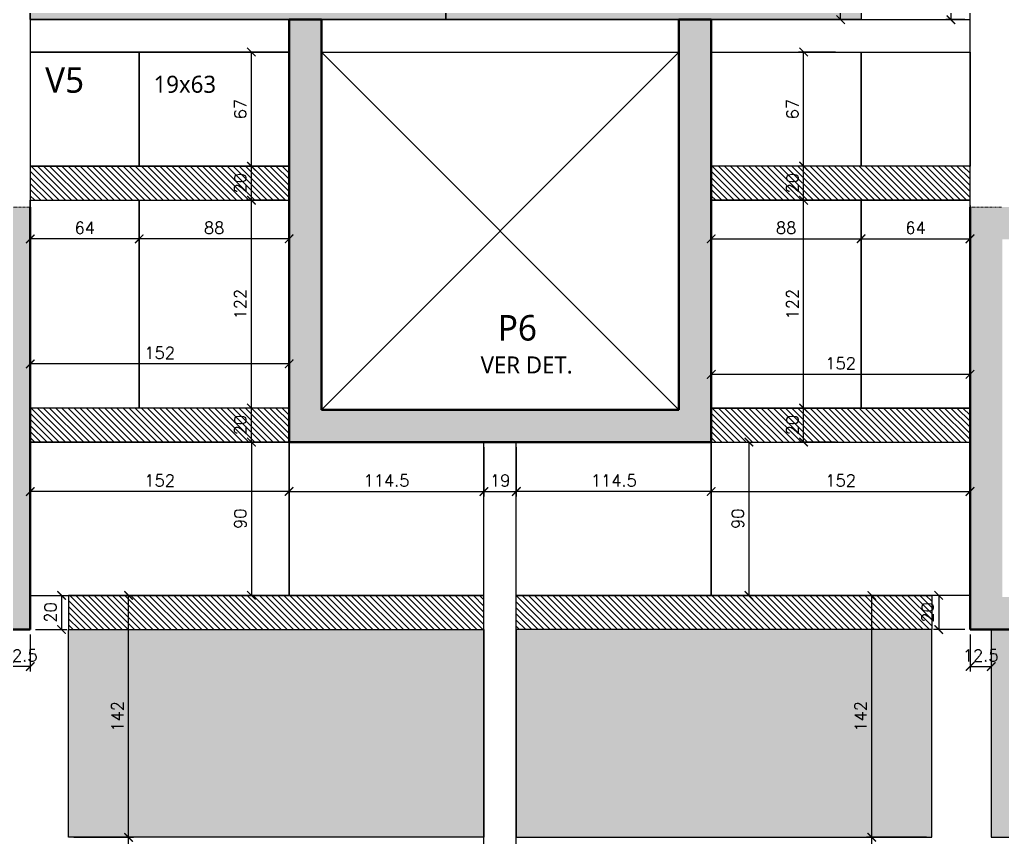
# Model space of a CAD drawing. Extents: x -29754 to -10774, y -8834 to 6017.
# Drawn here: x -22978 to -22401, y -6464 to -5984 of the extents above; entities that cross this region are included whole.
import ezdxf

# ---------------------------------------------------------------- set-up
doc = ezdxf.new("R2010")
doc.units = 0
doc.header["$PDMODE"] = 2
doc.header["$PDSIZE"] = 10
doc.linetypes.add('Traço', pattern=[0.635, 0.3175, -0.3175])
doc.layers.get('0').update_dxf_attribs({"lineweight": 13})
doc.layers.get('Defpoints').update_dxf_attribs({"lineweight": 13})
for name, color, linetype in [('Cota', 4, 'Continuous'), ('Faixa Reesc', 8, 'Continuous'), ('Hachura 122x244', 253, 'Continuous'), ('Painéis', 200, 'Continuous'), ('Reaproveitamento', 251, 'Continuous')]:
    doc.layers.add(name, color=color, linetype=linetype)
for name, color, linetype, lineweight in [('cotas', 4, 'Continuous', 13), ('PONT', 1, 'Continuous', 13), ('S-BEAM', 7, 'Continuous', 18), ('S-BEAM-IDEN', 7, 'Continuous', 9), ('S-COLS', 7, 'Continuous', 18), ('S-COLS-HDLN', 7, 'Traço', 18), ('S-COLS-IDEN', 7, 'Continuous', 9)]:
    doc.layers.add(name, color=color, linetype=linetype, lineweight=lineweight)
doc.styles.add('Gadugi', font='gadugi.ttf', dxfattribs={"height": 15})
doc.styles.add('Gadugi_1', font='gadugi.ttf', dxfattribs={"height": 10})
doc.styles.add('Gadugi_4', font='gadugi.ttf', dxfattribs={"height": 7.5})
doc.styles.add('ROMANS', font='romans.shx')
doc.dimstyles.new('Cota Paínel', dxfattribs={"dimtxt": 7, "dimasz": 5, "dimexe": 3, "dimexo": 3, "dimgap": 3, "dimtad": 1, "dimdec": 1, "dimzin": 12, "dimdsep": 46, "dimtxsty": 'ROMANS', "dimblk": 'ARCHTICK', "dimcen": 0, "dimclrd": 4, "dimclre": 4, "dimclrt": 1, "dimadec": 1, "dimazin": 3, "dimtfac": 1, "dimtdec": 1, "dimtmove": 0, "dimatfit": 3, "dimldrblk": 'OBLIQUE', "dimfxl": 1, "dimtolj": 1, "dimtzin": 12, "dimarcsym": 0})
pattern_1 = [(135, (7556.2974, -10015.5406), (-1.79605122, -1.79605122), [])]

# ---------------------------------------------------------------- blocks, each defined once
blk = doc.blocks.new('PED_TAG_PILAR_R03 - PILAR VER DET_-2523782-PL100 - FORMA DO PAVIMENTO TIPO')
at = {"layer": 'S-COLS-IDEN', "insert": (0.115, -0.625), "char_height": 0.2, "width": 1.37089, "attachment_point": 1, "style": 'Gadugi_4'}
blk.add_mtext('VER DET.', dxfattribs=at)
blk = doc.blocks.new('_ArchTick')
at = {"color": 0, "linetype": 'ByBlock', "const_width": 0.15}
blk.add_lwpolyline([(-0.5, -0.5), (0.5, 0.5)], dxfattribs=at)
blk = doc.blocks.new('*D392')
at = {"layer": 'Cota', "color": 4, "lineweight": -2, "transparency": 16777216}
for p, q in [((-22971.76, -6197.29), (-22971.76, -6183.18)), ((-22819.76, -6186.18), (-22971.76, -6186.18)), ((-22819.76, -6197.29), (-22819.76, -6183.18))]:
    blk.add_line(p, q, dxfattribs=at)
at = {"layer": 'Defpoints', "color": 0, "transparency": 16777216}
for p in [(-22971.76, -6186.18), (-22971.76, -6200.29), (-22819.76, -6200.29)]:
    blk.add_point(p, dxfattribs=at)
at = {"layer": 'Cota', "color": 4, "lineweight": -2, "transparency": 16777216, "xscale": 5, "yscale": 5, "zscale": 5, "rotation": 180}
blk.add_blockref('_ArchTick', (-22971.76, -6186.18), dxfattribs=at)
at = {"layer": 'Cota', "color": 4, "lineweight": -2, "transparency": 16777216, "xscale": 5, "yscale": 5, "zscale": 5}
blk.add_blockref('_ArchTick', (-22819.76, -6186.18), dxfattribs=at)
at = {"layer": 'Cota', "color": 1, "transparency": 16777216, "insert": (-22895.76, -6179.68), "char_height": 7, "attachment_point": 5, "style": 'ROMANS'}
blk.add_mtext('\\A1;152', dxfattribs=at)
blk = doc.blocks.new('_OBLIQUE')
at = {"color": 0, "linetype": 'ByBlock', "lineweight": -2}
for p, q in [((0, 0), (-1, 0)), ((-0.5, -0.5), (0.5, 0.5))]:
    blk.add_line(p, q, dxfattribs=at)
blk = doc.blocks.new('*D393')
at = {"layer": 'Cota', "color": 4, "lineweight": -2, "transparency": 16777216}
for p, q in [((-22842.78, -6212.13), (-22844.9, -6212.13)), ((-22841.9, -6232.13), (-22841.9, -6212.13)), ((-22842.78, -6232.13), (-22844.9, -6232.13))]:
    blk.add_line(p, q, dxfattribs=at)
at = {"layer": 'Defpoints', "color": 0, "transparency": 16777216}
for p in [(-22841.9, -6212.13), (-22839.78, -6212.13), (-22839.78, -6232.13)]:
    blk.add_point(p, dxfattribs=at)
at = {"layer": 'Cota', "color": 4, "lineweight": -2, "transparency": 16777216, "xscale": 5, "yscale": 5, "zscale": 5}
for p, rotation in [((-22841.9, -6212.13), 90), ((-22841.9, -6232.13), 270)]:
    blk.add_blockref('_ArchTick', p, dxfattribs=dict(at, rotation=rotation))
at = {"layer": 'Cota', "color": 1, "transparency": 16777216, "insert": (-22848.4, -6222.13), "char_height": 7, "attachment_point": 5, "rotation": 90, "style": 'ROMANS'}
blk.add_mtext('\\A1;20', dxfattribs=at)
blk = doc.blocks.new('*D394')
at = {"layer": 'Cota', "color": 4, "lineweight": -2, "transparency": 16777216}
for p, q in [((-22822.76, -6090.13), (-22844.9, -6090.13)), ((-22841.9, -6212.13), (-22841.9, -6090.13)), ((-22822.76, -6212.13), (-22844.9, -6212.13))]:
    blk.add_line(p, q, dxfattribs=at)
at = {"layer": 'Defpoints', "color": 0, "transparency": 16777216}
for p in [(-22841.9, -6090.13), (-22819.76, -6090.13), (-22819.76, -6212.13)]:
    blk.add_point(p, dxfattribs=at)
at = {"layer": 'Cota', "color": 4, "lineweight": -2, "transparency": 16777216, "xscale": 5, "yscale": 5, "zscale": 5}
for p, rotation in [((-22841.9, -6090.13), 90), ((-22841.9, -6212.13), 270)]:
    blk.add_blockref('_ArchTick', p, dxfattribs=dict(at, rotation=rotation))
at = {"layer": 'Cota', "color": 1, "transparency": 16777216, "insert": (-22848.4, -6151.13), "char_height": 7, "attachment_point": 5, "rotation": 90, "style": 'ROMANS'}
blk.add_mtext('\\A1;122', dxfattribs=at)
blk = doc.blocks.new('*D395')
at = {"layer": 'Cota', "color": 4, "lineweight": -2, "transparency": 16777216}
for p, q in [((-22822.76, -6070.13), (-22844.9, -6070.13)), ((-22841.9, -6090.13), (-22841.9, -6070.13)), ((-22822.76, -6090.13), (-22844.9, -6090.13))]:
    blk.add_line(p, q, dxfattribs=at)
at = {"layer": 'Defpoints', "color": 0, "transparency": 16777216}
for p in [(-22841.9, -6070.13), (-22819.76, -6070.13), (-22819.76, -6090.13)]:
    blk.add_point(p, dxfattribs=at)
at = {"layer": 'Cota', "color": 4, "lineweight": -2, "transparency": 16777216, "xscale": 5, "yscale": 5, "zscale": 5}
for p, rotation in [((-22841.9, -6070.13), 90), ((-22841.9, -6090.13), 270)]:
    blk.add_blockref('_ArchTick', p, dxfattribs=dict(at, rotation=rotation))
at = {"layer": 'Cota', "color": 1, "transparency": 16777216, "insert": (-22848.4, -6080.13), "char_height": 7, "attachment_point": 5, "rotation": 90, "style": 'ROMANS'}
blk.add_mtext('\\A1;20', dxfattribs=at)
blk = doc.blocks.new('*D396')
at = {"layer": 'Cota', "color": 4, "lineweight": -2, "transparency": 16777216}
for p, q in [((-22822.76, -6003.13), (-22844.9, -6003.13)), ((-22841.9, -6070.13), (-22841.9, -6003.13)), ((-22822.76, -6070.13), (-22844.9, -6070.13))]:
    blk.add_line(p, q, dxfattribs=at)
at = {"layer": 'Defpoints', "color": 0, "transparency": 16777216}
for p in [(-22841.9, -6003.13), (-22819.76, -6003.13), (-22819.76, -6070.13)]:
    blk.add_point(p, dxfattribs=at)
at = {"layer": 'Cota', "color": 4, "lineweight": -2, "transparency": 16777216, "xscale": 5, "yscale": 5, "zscale": 5}
for p, rotation in [((-22841.9, -6003.13), 90), ((-22841.9, -6070.13), 270)]:
    blk.add_blockref('_ArchTick', p, dxfattribs=dict(at, rotation=rotation))
at = {"layer": 'Cota', "color": 1, "transparency": 16777216, "insert": (-22848.4, -6036.63), "char_height": 7, "attachment_point": 5, "rotation": 90, "style": 'ROMANS'}
blk.add_mtext('\\A1;67', dxfattribs=at)
blk = doc.blocks.new('*D397')
at = {"layer": 'Cota', "color": 4, "lineweight": -2, "transparency": 16777216}
for p, q in [((-22907.76, -6093.13), (-22907.76, -6115.8)), ((-22819.76, -6093.13), (-22819.76, -6115.8)), ((-22819.76, -6112.8), (-22907.76, -6112.8))]:
    blk.add_line(p, q, dxfattribs=at)
at = {"layer": 'Defpoints', "color": 0, "transparency": 16777216}
for p in [(-22907.76, -6090.13), (-22819.76, -6090.13), (-22907.76, -6112.8)]:
    blk.add_point(p, dxfattribs=at)
at = {"layer": 'Cota', "color": 4, "lineweight": -2, "transparency": 16777216, "xscale": 5, "yscale": 5, "zscale": 5, "rotation": 180}
blk.add_blockref('_ArchTick', (-22907.76, -6112.8), dxfattribs=at)
at = {"layer": 'Cota', "color": 4, "lineweight": -2, "transparency": 16777216, "xscale": 5, "yscale": 5, "zscale": 5}
blk.add_blockref('_ArchTick', (-22819.76, -6112.8), dxfattribs=at)
at = {"layer": 'Cota', "color": 1, "transparency": 16777216, "insert": (-22863.76, -6106.3), "char_height": 7, "attachment_point": 5, "style": 'ROMANS'}
blk.add_mtext('\\A1;88', dxfattribs=at)
blk = doc.blocks.new('*D398')
at = {"layer": 'Cota', "color": 4, "lineweight": -2, "transparency": 16777216}
for p, q in [((-22971.76, -6093.13), (-22971.76, -6115.8)), ((-22907.76, -6096.13), (-22907.76, -6115.8)), ((-22907.76, -6112.8), (-22971.76, -6112.8))]:
    blk.add_line(p, q, dxfattribs=at)
at = {"layer": 'Defpoints', "color": 0, "transparency": 16777216}
for p in [(-22971.76, -6090.13), (-22907.76, -6093.13), (-22971.76, -6112.8)]:
    blk.add_point(p, dxfattribs=at)
at = {"layer": 'Cota', "color": 4, "lineweight": -2, "transparency": 16777216, "xscale": 5, "yscale": 5, "zscale": 5, "rotation": 180}
blk.add_blockref('_ArchTick', (-22971.76, -6112.8), dxfattribs=at)
at = {"layer": 'Cota', "color": 4, "lineweight": -2, "transparency": 16777216, "xscale": 5, "yscale": 5, "zscale": 5}
blk.add_blockref('_ArchTick', (-22907.76, -6112.8), dxfattribs=at)
at = {"layer": 'Cota', "color": 1, "transparency": 16777216, "insert": (-22939.76, -6106.3), "char_height": 7, "attachment_point": 5, "style": 'ROMANS'}
blk.add_mtext('\\A1;64', dxfattribs=at)
blk = doc.blocks.new('*D431')
at = {"layer": 'Cota', "color": 4, "lineweight": -2, "transparency": 16777216}
for p, q in [((-22498.76, -6090.13), (-22520.51, -6090.13)), ((-22517.51, -6212.13), (-22517.51, -6090.13)), ((-22498.76, -6212.13), (-22520.51, -6212.13))]:
    blk.add_line(p, q, dxfattribs=at)
at = {"layer": 'Defpoints', "color": 0, "transparency": 16777216}
for p in [(-22517.51, -6090.13), (-22495.76, -6090.13), (-22495.76, -6212.13)]:
    blk.add_point(p, dxfattribs=at)
at = {"layer": 'Cota', "color": 4, "lineweight": -2, "transparency": 16777216, "xscale": 5, "yscale": 5, "zscale": 5}
for p, rotation in [((-22517.51, -6090.13), 90), ((-22517.51, -6212.13), 270)]:
    blk.add_blockref('_ArchTick', p, dxfattribs=dict(at, rotation=rotation))
at = {"layer": 'Cota', "color": 1, "transparency": 16777216, "insert": (-22524.01, -6151.13), "char_height": 7, "attachment_point": 5, "rotation": 90, "style": 'ROMANS'}
blk.add_mtext('\\A1;122', dxfattribs=at)
blk = doc.blocks.new('*D399')
at = {"layer": 'Cota', "color": 4, "lineweight": -2, "transparency": 16777216}
for p, q in [((-22498.76, -6212.13), (-22520.51, -6212.13)), ((-22517.51, -6232.13), (-22517.51, -6212.13)), ((-22498.76, -6232.13), (-22520.51, -6232.13))]:
    blk.add_line(p, q, dxfattribs=at)
at = {"layer": 'Defpoints', "color": 0, "transparency": 16777216}
for p in [(-22517.51, -6212.13), (-22495.76, -6212.13), (-22495.76, -6232.13)]:
    blk.add_point(p, dxfattribs=at)
at = {"layer": 'Cota', "color": 4, "lineweight": -2, "transparency": 16777216, "xscale": 5, "yscale": 5, "zscale": 5}
for p, rotation in [((-22517.51, -6212.13), 90), ((-22517.51, -6232.13), 270)]:
    blk.add_blockref('_ArchTick', p, dxfattribs=dict(at, rotation=rotation))
at = {"layer": 'Cota', "color": 1, "transparency": 16777216, "insert": (-22524.01, -6222.13), "char_height": 7, "attachment_point": 5, "rotation": 90, "style": 'ROMANS'}
blk.add_mtext('\\A1;20', dxfattribs=at)
blk = doc.blocks.new('*D400')
at = {"layer": 'Cota', "color": 4, "lineweight": -2, "transparency": 16777216}
for p, q in [((-22498.76, -6070.13), (-22520.51, -6070.13)), ((-22517.51, -6090.13), (-22517.51, -6070.13)), ((-22498.76, -6090.13), (-22520.51, -6090.13))]:
    blk.add_line(p, q, dxfattribs=at)
at = {"layer": 'Defpoints', "color": 0, "transparency": 16777216}
for p in [(-22517.51, -6070.13), (-22495.76, -6070.13), (-22495.76, -6090.13)]:
    blk.add_point(p, dxfattribs=at)
at = {"layer": 'Cota', "color": 4, "lineweight": -2, "transparency": 16777216, "xscale": 5, "yscale": 5, "zscale": 5}
for p, rotation in [((-22517.51, -6070.13), 90), ((-22517.51, -6090.13), 270)]:
    blk.add_blockref('_ArchTick', p, dxfattribs=dict(at, rotation=rotation))
at = {"layer": 'Cota', "color": 1, "transparency": 16777216, "insert": (-22524.01, -6080.13), "char_height": 7, "attachment_point": 5, "rotation": 90, "style": 'ROMANS'}
blk.add_mtext('\\A1;20', dxfattribs=at)
blk = doc.blocks.new('*D432')
at = {"layer": 'Cota', "color": 4, "lineweight": -2, "transparency": 16777216}
for p, q in [((-22498.76, -6003.13), (-22520.51, -6003.13)), ((-22517.51, -6070.13), (-22517.51, -6003.13)), ((-22498.76, -6070.13), (-22520.51, -6070.13))]:
    blk.add_line(p, q, dxfattribs=at)
at = {"layer": 'Defpoints', "color": 0, "transparency": 16777216}
for p in [(-22517.51, -6003.13), (-22495.76, -6003.13), (-22495.76, -6070.13)]:
    blk.add_point(p, dxfattribs=at)
at = {"layer": 'Cota', "color": 4, "lineweight": -2, "transparency": 16777216, "xscale": 5, "yscale": 5, "zscale": 5}
for p, rotation in [((-22517.51, -6003.13), 90), ((-22517.51, -6070.13), 270)]:
    blk.add_blockref('_ArchTick', p, dxfattribs=dict(at, rotation=rotation))
at = {"layer": 'Cota', "color": 1, "transparency": 16777216, "insert": (-22524.01, -6036.63), "char_height": 7, "attachment_point": 5, "rotation": 90, "style": 'ROMANS'}
blk.add_mtext('\\A1;67', dxfattribs=at)
blk = doc.blocks.new('*D433')
at = {"layer": 'Cota', "color": 4, "lineweight": -2, "transparency": 16777216}
for p, q in [((-22571.76, -6209.13), (-22571.76, -6189.38)), ((-22419.76, -6192.38), (-22571.76, -6192.38)), ((-22419.76, -6209.13), (-22419.76, -6189.38))]:
    blk.add_line(p, q, dxfattribs=at)
at = {"layer": 'Defpoints', "color": 0, "transparency": 16777216}
for p in [(-22571.76, -6192.38), (-22571.76, -6212.13), (-22419.76, -6212.13)]:
    blk.add_point(p, dxfattribs=at)
at = {"layer": 'Cota', "color": 4, "lineweight": -2, "transparency": 16777216, "xscale": 5, "yscale": 5, "zscale": 5, "rotation": 180}
blk.add_blockref('_ArchTick', (-22571.76, -6192.38), dxfattribs=at)
at = {"layer": 'Cota', "color": 4, "lineweight": -2, "transparency": 16777216, "xscale": 5, "yscale": 5, "zscale": 5}
blk.add_blockref('_ArchTick', (-22419.76, -6192.38), dxfattribs=at)
at = {"layer": 'Cota', "color": 1, "transparency": 16777216, "insert": (-22495.76, -6185.88), "char_height": 7, "attachment_point": 5, "style": 'ROMANS'}
blk.add_mtext('\\A1;152', dxfattribs=at)
blk = doc.blocks.new('*D434')
at = {"layer": 'Cota', "color": 4, "lineweight": -2, "transparency": 16777216}
for p, q in [((-22571.76, -6093.13), (-22571.76, -6115.8)), ((-22483.76, -6093.13), (-22483.76, -6115.8)), ((-22571.76, -6112.8), (-22483.76, -6112.8))]:
    blk.add_line(p, q, dxfattribs=at)
at = {"layer": 'Defpoints', "color": 0, "transparency": 16777216}
for p in [(-22571.76, -6090.13), (-22483.76, -6090.13), (-22483.76, -6112.8)]:
    blk.add_point(p, dxfattribs=at)
at = {"layer": 'Cota', "color": 4, "lineweight": -2, "transparency": 16777216, "xscale": 5, "yscale": 5, "zscale": 5, "rotation": 180}
blk.add_blockref('_ArchTick', (-22571.76, -6112.8), dxfattribs=at)
at = {"layer": 'Cota', "color": 4, "lineweight": -2, "transparency": 16777216, "xscale": 5, "yscale": 5, "zscale": 5}
blk.add_blockref('_ArchTick', (-22483.76, -6112.8), dxfattribs=at)
at = {"layer": 'Cota', "color": 1, "transparency": 16777216, "insert": (-22527.76, -6106.3), "char_height": 7, "attachment_point": 5, "style": 'ROMANS'}
blk.add_mtext('\\A1;88', dxfattribs=at)
blk = doc.blocks.new('*D435')
at = {"layer": 'Cota', "color": 4, "lineweight": -2, "transparency": 16777216}
for p, q in [((-22419.76, -6093.13), (-22419.76, -6115.8)), ((-22483.76, -6096.13), (-22483.76, -6115.8)), ((-22483.76, -6112.8), (-22419.76, -6112.8))]:
    blk.add_line(p, q, dxfattribs=at)
at = {"layer": 'Defpoints', "color": 0, "transparency": 16777216}
for p in [(-22483.76, -6093.13), (-22419.76, -6090.13), (-22419.76, -6112.8)]:
    blk.add_point(p, dxfattribs=at)
at = {"layer": 'Cota', "color": 4, "lineweight": -2, "transparency": 16777216, "xscale": 5, "yscale": 5, "zscale": 5, "rotation": 180}
blk.add_blockref('_ArchTick', (-22483.76, -6112.8), dxfattribs=at)
at = {"layer": 'Cota', "color": 4, "lineweight": -2, "transparency": 16777216, "xscale": 5, "yscale": 5, "zscale": 5}
blk.add_blockref('_ArchTick', (-22419.76, -6112.8), dxfattribs=at)
at = {"layer": 'Cota', "color": 1, "transparency": 16777216, "insert": (-22451.76, -6106.3), "char_height": 7, "attachment_point": 5, "style": 'ROMANS'}
blk.add_mtext('\\A1;64', dxfattribs=at)
blk = doc.blocks.new('122x244')
at = {"layer": 'Hachura 122x244'}
h = blk.add_hatch(color=256, dxfattribs=at)
h.dxf.hatch_style = 2
h.paths.add_polyline_path([(-30259.5, 9300.7), (-30015.5, 9300.7), (-30015.5, 9422.7), (-30259.5, 9422.7)])
at = {"layer": 'Painéis'}
blk.add_lwpolyline([(-30259.5, 9300.7), (-30015.5, 9300.7), (-30015.5, 9422.7), (-30259.5, 9422.7)], close=True, dxfattribs=at)
blk = doc.blocks.new('*D389')
at = {"layer": 'Cota', "color": 4, "lineweight": -2, "transparency": 16777216}
for p, q in [((-22971.76, -6267.41), (-22971.76, -6258.12)), ((-22819.76, -6261.12), (-22971.76, -6261.12)), ((-22819.76, -6267.41), (-22819.76, -6258.12))]:
    blk.add_line(p, q, dxfattribs=at)
at = {"layer": 'Defpoints', "color": 0, "transparency": 16777216}
for p in [(-22971.76, -6261.12), (-22971.76, -6270.41), (-22819.76, -6270.41)]:
    blk.add_point(p, dxfattribs=at)
at = {"layer": 'Cota', "color": 4, "lineweight": -2, "transparency": 16777216, "xscale": 5, "yscale": 5, "zscale": 5, "rotation": 180}
blk.add_blockref('_ArchTick', (-22971.76, -6261.12), dxfattribs=at)
at = {"layer": 'Cota', "color": 4, "lineweight": -2, "transparency": 16777216, "xscale": 5, "yscale": 5, "zscale": 5}
blk.add_blockref('_ArchTick', (-22819.76, -6261.12), dxfattribs=at)
at = {"layer": 'Cota', "color": 1, "transparency": 16777216, "insert": (-22895.76, -6254.62), "char_height": 7, "attachment_point": 5, "style": 'ROMANS'}
blk.add_mtext('\\A1;152', dxfattribs=at)
blk = doc.blocks.new('*D390')
at = {"layer": 'Cota', "color": 4, "lineweight": -2, "transparency": 16777216}
for p, q in [((-22819.76, -6235.13), (-22819.76, -6264.12)), ((-22705.26, -6235.13), (-22705.26, -6264.12)), ((-22819.76, -6261.12), (-22705.26, -6261.12))]:
    blk.add_line(p, q, dxfattribs=at)
at = {"layer": 'Defpoints', "color": 0, "transparency": 16777216}
for p in [(-22819.76, -6232.13), (-22705.26, -6232.13), (-22705.26, -6261.12)]:
    blk.add_point(p, dxfattribs=at)
at = {"layer": 'Cota', "color": 4, "lineweight": -2, "transparency": 16777216, "xscale": 5, "yscale": 5, "zscale": 5, "rotation": 180}
blk.add_blockref('_ArchTick', (-22819.76, -6261.12), dxfattribs=at)
at = {"layer": 'Cota', "color": 4, "lineweight": -2, "transparency": 16777216, "xscale": 5, "yscale": 5, "zscale": 5}
blk.add_blockref('_ArchTick', (-22705.26, -6261.12), dxfattribs=at)
at = {"layer": 'Cota', "color": 1, "transparency": 16777216, "insert": (-22762.51, -6254.62), "char_height": 7, "attachment_point": 5, "style": 'ROMANS'}
blk.add_mtext('\\A1;114.5', dxfattribs=at)
blk = doc.blocks.new('*D391')
at = {"layer": 'Cota', "color": 4, "lineweight": -2, "transparency": 16777216}
for p, q in [((-22822.76, -6232.13), (-22844.9, -6232.13)), ((-22841.9, -6232.13), (-22841.9, -6322.13)), ((-22822.76, -6322.13), (-22844.9, -6322.13))]:
    blk.add_line(p, q, dxfattribs=at)
at = {"layer": 'Defpoints', "color": 0, "transparency": 16777216}
for p in [(-22819.76, -6232.13), (-22841.9, -6322.13), (-22819.76, -6322.13)]:
    blk.add_point(p, dxfattribs=at)
at = {"layer": 'Cota', "color": 4, "lineweight": -2, "transparency": 16777216, "xscale": 5, "yscale": 5, "zscale": 5}
for p, rotation in [((-22841.9, -6232.13), 90), ((-22841.9, -6322.13), 270)]:
    blk.add_blockref('_ArchTick', p, dxfattribs=dict(at, rotation=rotation))
at = {"layer": 'Cota', "color": 1, "transparency": 16777216, "insert": (-22848.4, -6277.13), "char_height": 7, "attachment_point": 5, "rotation": 90, "style": 'ROMANS'}
blk.add_mtext('\\A1;90', dxfattribs=at)
blk = doc.blocks.new('*D387')
at = {"layer": 'Cota', "color": 4, "lineweight": -2, "transparency": 16777216}
for p, q in [((-22946.26, -6464.13), (-22911.05, -6464.13)), ((-22914.05, -6651.63), (-22914.05, -6464.13)), ((-22946.26, -6651.63), (-22911.05, -6651.63))]:
    blk.add_line(p, q, dxfattribs=at)
at = {"layer": 'Defpoints', "color": 0, "transparency": 16777216}
for p in [(-22949.26, -6464.13), (-22914.05, -6464.13), (-22949.26, -6651.63)]:
    blk.add_point(p, dxfattribs=at)
at = {"layer": 'Cota', "color": 4, "lineweight": -2, "transparency": 16777216, "xscale": 5, "yscale": 5, "zscale": 5}
for p, rotation in [((-22914.05, -6464.13), 90), ((-22914.05, -6651.63), 270)]:
    blk.add_blockref('_ArchTick', p, dxfattribs=dict(at, rotation=rotation))
at = {"layer": 'Cota', "color": 1, "transparency": 16777216, "insert": (-22920.55, -6557.88), "char_height": 7, "attachment_point": 5, "rotation": 90, "style": 'ROMANS'}
blk.add_mtext('\\A1;187.5', dxfattribs=at)
blk = doc.blocks.new('*D388')
at = {"layer": 'Cota', "color": 4, "lineweight": -2, "transparency": 16777216}
for p, q in [((-22946.26, -6322.13), (-22911.05, -6322.13)), ((-22914.05, -6464.13), (-22914.05, -6322.13)), ((-22946.26, -6464.13), (-22911.05, -6464.13))]:
    blk.add_line(p, q, dxfattribs=at)
at = {"layer": 'Defpoints', "color": 0, "transparency": 16777216}
for p in [(-22949.26, -6322.13), (-22914.05, -6322.13), (-22949.26, -6464.13)]:
    blk.add_point(p, dxfattribs=at)
at = {"layer": 'Cota', "color": 4, "lineweight": -2, "transparency": 16777216, "xscale": 5, "yscale": 5, "zscale": 5}
for p, rotation in [((-22914.05, -6322.13), 90), ((-22914.05, -6464.13), 270)]:
    blk.add_blockref('_ArchTick', p, dxfattribs=dict(at, rotation=rotation))
at = {"layer": 'Cota', "color": 1, "transparency": 16777216, "insert": (-22920.55, -6393.13), "char_height": 7, "attachment_point": 5, "rotation": 90, "style": 'ROMANS'}
blk.add_mtext('\\A1;142', dxfattribs=at)
blk = doc.blocks.new('*D369')
at = {"layer": 'Cota', "color": 4, "lineweight": -2, "transparency": 16777216}
for p, q in [((-22968.76, -6322.13), (-22950.38, -6322.13)), ((-22953.38, -6322.13), (-22953.38, -6342.13)), ((-22968.76, -6342.13), (-22950.38, -6342.13))]:
    blk.add_line(p, q, dxfattribs=at)
at = {"layer": 'Defpoints', "color": 0, "transparency": 16777216}
for p in [(-22971.76, -6322.13), (-22971.76, -6342.13), (-22953.38, -6342.13)]:
    blk.add_point(p, dxfattribs=at)
at = {"layer": 'Cota', "color": 4, "lineweight": -2, "transparency": 16777216, "xscale": 5, "yscale": 5, "zscale": 5}
for p, rotation in [((-22953.38, -6322.13), 90), ((-22953.38, -6342.13), 270)]:
    blk.add_blockref('_ArchTick', p, dxfattribs=dict(at, rotation=rotation))
at = {"layer": 'Cota', "color": 1, "transparency": 16777216, "insert": (-22959.88, -6332.13), "char_height": 7, "attachment_point": 5, "rotation": 90, "style": 'ROMANS'}
blk.add_mtext('\\A1;20', dxfattribs=at)
blk = doc.blocks.new('*D370')
at = {"layer": 'Cota', "color": 4, "lineweight": -2, "transparency": 16777216}
for p, q in [((-22984.26, -6345.13), (-22984.26, -6366.84)), ((-22971.76, -6345.13), (-22971.76, -6366.84)), ((-22971.76, -6363.84), (-22984.26, -6363.84))]:
    blk.add_line(p, q, dxfattribs=at)
at = {"layer": 'Defpoints', "color": 0, "transparency": 16777216}
for p in [(-22984.26, -6342.13), (-22971.76, -6342.13), (-22984.26, -6363.84)]:
    blk.add_point(p, dxfattribs=at)
at = {"layer": 'Cota', "color": 4, "lineweight": -2, "transparency": 16777216, "xscale": 5, "yscale": 5, "zscale": 5, "rotation": 180}
blk.add_blockref('_ArchTick', (-22984.26, -6363.84), dxfattribs=at)
at = {"layer": 'Cota', "color": 4, "lineweight": -2, "transparency": 16777216, "xscale": 5, "yscale": 5, "zscale": 5}
blk.add_blockref('_ArchTick', (-22971.76, -6363.84), dxfattribs=at)
at = {"layer": 'Cota', "color": 1, "transparency": 16777216, "insert": (-22978.01, -6357.34), "char_height": 7, "attachment_point": 5, "style": 'ROMANS'}
blk.add_mtext('\\A1;12.5', dxfattribs=at)
blk = doc.blocks.new('*D262')
at = {"layer": 'Cota', "color": 4, "lineweight": -2, "transparency": 16777216}
for p, q in [((-22705.26, -6245.29), (-22705.26, -6264.12)), ((-22686.26, -6245.29), (-22686.26, -6264.12)), ((-22705.26, -6261.12), (-22686.26, -6261.12))]:
    blk.add_line(p, q, dxfattribs=at)
at = {"layer": 'Defpoints', "color": 0, "transparency": 16777216}
for p in [(-22705.26, -6242.29), (-22686.26, -6242.29), (-22686.26, -6261.12)]:
    blk.add_point(p, dxfattribs=at)
at = {"layer": 'Cota', "color": 4, "lineweight": -2, "transparency": 16777216, "xscale": 5, "yscale": 5, "zscale": 5, "rotation": 180}
blk.add_blockref('_ArchTick', (-22705.26, -6261.12), dxfattribs=at)
at = {"layer": 'Cota', "color": 4, "lineweight": -2, "transparency": 16777216, "xscale": 5, "yscale": 5, "zscale": 5}
blk.add_blockref('_ArchTick', (-22686.26, -6261.12), dxfattribs=at)
at = {"layer": 'Cota', "color": 1, "transparency": 16777216, "insert": (-22695.76, -6254.62), "char_height": 7, "attachment_point": 5, "style": 'ROMANS'}
blk.add_mtext('\\A1;19', dxfattribs=at)
blk = doc.blocks.new('*D279')
at = {"layer": 'Cota', "color": 4, "lineweight": -2, "transparency": 16777216}
for p, q in [((-22571.76, -6267.41), (-22571.76, -6258.12)), ((-22571.76, -6261.12), (-22419.76, -6261.12)), ((-22419.76, -6267.41), (-22419.76, -6258.12))]:
    blk.add_line(p, q, dxfattribs=at)
at = {"layer": 'Defpoints', "color": 0, "transparency": 16777216}
for p in [(-22419.76, -6261.12), (-22571.76, -6270.41), (-22419.76, -6270.41)]:
    blk.add_point(p, dxfattribs=at)
at = {"layer": 'Cota', "color": 4, "lineweight": -2, "transparency": 16777216, "xscale": 5, "yscale": 5, "zscale": 5, "rotation": 180}
blk.add_blockref('_ArchTick', (-22571.76, -6261.12), dxfattribs=at)
at = {"layer": 'Cota', "color": 4, "lineweight": -2, "transparency": 16777216, "xscale": 5, "yscale": 5, "zscale": 5}
blk.add_blockref('_ArchTick', (-22419.76, -6261.12), dxfattribs=at)
at = {"layer": 'Cota', "color": 1, "transparency": 16777216, "insert": (-22495.76, -6254.62), "char_height": 7, "attachment_point": 5, "style": 'ROMANS'}
blk.add_mtext('\\A1;152', dxfattribs=at)
blk = doc.blocks.new('*D280')
at = {"layer": 'Cota', "color": 4, "lineweight": -2, "transparency": 16777216}
for p, q in [((-22686.26, -6235.13), (-22686.26, -6264.12)), ((-22571.76, -6235.13), (-22571.76, -6264.12)), ((-22571.76, -6261.12), (-22686.26, -6261.12))]:
    blk.add_line(p, q, dxfattribs=at)
at = {"layer": 'Defpoints', "color": 0, "transparency": 16777216}
for p in [(-22686.26, -6232.13), (-22571.76, -6232.13), (-22686.26, -6261.12)]:
    blk.add_point(p, dxfattribs=at)
at = {"layer": 'Cota', "color": 4, "lineweight": -2, "transparency": 16777216, "xscale": 5, "yscale": 5, "zscale": 5, "rotation": 180}
blk.add_blockref('_ArchTick', (-22686.26, -6261.12), dxfattribs=at)
at = {"layer": 'Cota', "color": 4, "lineweight": -2, "transparency": 16777216, "xscale": 5, "yscale": 5, "zscale": 5}
blk.add_blockref('_ArchTick', (-22571.76, -6261.12), dxfattribs=at)
at = {"layer": 'Cota', "color": 1, "transparency": 16777216, "insert": (-22629.01, -6254.62), "char_height": 7, "attachment_point": 5, "style": 'ROMANS'}
blk.add_mtext('\\A1;114.5', dxfattribs=at)
blk = doc.blocks.new('*D281')
at = {"layer": 'Cota', "color": 4, "lineweight": -2, "transparency": 16777216}
for p, q in [((-22568.76, -6232.13), (-22546.62, -6232.13)), ((-22549.62, -6232.13), (-22549.62, -6322.13)), ((-22568.76, -6322.13), (-22546.62, -6322.13))]:
    blk.add_line(p, q, dxfattribs=at)
at = {"layer": 'Defpoints', "color": 0, "transparency": 16777216}
for p in [(-22571.76, -6232.13), (-22571.76, -6322.13), (-22549.62, -6322.13)]:
    blk.add_point(p, dxfattribs=at)
at = {"layer": 'Cota', "color": 4, "lineweight": -2, "transparency": 16777216, "xscale": 5, "yscale": 5, "zscale": 5}
for p, rotation in [((-22549.62, -6232.13), 90), ((-22549.62, -6322.13), 270)]:
    blk.add_blockref('_ArchTick', p, dxfattribs=dict(at, rotation=rotation))
at = {"layer": 'Cota', "color": 1, "transparency": 16777216, "insert": (-22556.12, -6277.13), "char_height": 7, "attachment_point": 5, "rotation": 90, "style": 'ROMANS'}
blk.add_mtext('\\A1;90', dxfattribs=at)
blk = doc.blocks.new('*D283')
at = {"layer": 'Cota', "color": 4, "lineweight": -2, "transparency": 16777216}
for p, q in [((-22445.26, -6464.13), (-22480.47, -6464.13)), ((-22477.47, -6651.63), (-22477.47, -6464.13)), ((-22445.26, -6651.63), (-22480.47, -6651.63))]:
    blk.add_line(p, q, dxfattribs=at)
at = {"layer": 'Defpoints', "color": 0, "transparency": 16777216}
for p in [(-22477.47, -6464.13), (-22442.26, -6464.13), (-22442.26, -6651.63)]:
    blk.add_point(p, dxfattribs=at)
at = {"layer": 'Cota', "color": 4, "lineweight": -2, "transparency": 16777216, "xscale": 5, "yscale": 5, "zscale": 5}
for p, rotation in [((-22477.47, -6464.13), 90), ((-22477.47, -6651.63), 270)]:
    blk.add_blockref('_ArchTick', p, dxfattribs=dict(at, rotation=rotation))
at = {"layer": 'Cota', "color": 1, "transparency": 16777216, "insert": (-22483.97, -6557.88), "char_height": 7, "attachment_point": 5, "rotation": 90, "style": 'ROMANS'}
blk.add_mtext('\\A1;187.5', dxfattribs=at)
blk = doc.blocks.new('*D284')
at = {"layer": 'Cota', "color": 4, "lineweight": -2, "transparency": 16777216}
for p, q in [((-22445.26, -6322.13), (-22480.47, -6322.13)), ((-22477.47, -6464.13), (-22477.47, -6322.13)), ((-22445.26, -6464.13), (-22480.47, -6464.13))]:
    blk.add_line(p, q, dxfattribs=at)
at = {"layer": 'Defpoints', "color": 0, "transparency": 16777216}
for p in [(-22477.47, -6322.13), (-22442.26, -6322.13), (-22442.26, -6464.13)]:
    blk.add_point(p, dxfattribs=at)
at = {"layer": 'Cota', "color": 4, "lineweight": -2, "transparency": 16777216, "xscale": 5, "yscale": 5, "zscale": 5}
for p, rotation in [((-22477.47, -6322.13), 90), ((-22477.47, -6464.13), 270)]:
    blk.add_blockref('_ArchTick', p, dxfattribs=dict(at, rotation=rotation))
at = {"layer": 'Cota', "color": 1, "transparency": 16777216, "insert": (-22483.97, -6393.13), "char_height": 7, "attachment_point": 5, "rotation": 90, "style": 'ROMANS'}
blk.add_mtext('\\A1;142', dxfattribs=at)
blk = doc.blocks.new('*D285')
at = {"layer": 'Cota', "color": 4, "lineweight": -2, "transparency": 16777216}
for p, q in [((-22422.76, -6322.13), (-22441.15, -6322.13)), ((-22438.15, -6322.13), (-22438.15, -6342.13)), ((-22422.76, -6342.13), (-22441.15, -6342.13))]:
    blk.add_line(p, q, dxfattribs=at)
at = {"layer": 'Defpoints', "color": 0, "transparency": 16777216}
for p in [(-22419.76, -6322.13), (-22438.15, -6342.13), (-22419.76, -6342.13)]:
    blk.add_point(p, dxfattribs=at)
at = {"layer": 'Cota', "color": 4, "lineweight": -2, "transparency": 16777216, "xscale": 5, "yscale": 5, "zscale": 5}
for p, rotation in [((-22438.15, -6322.13), 90), ((-22438.15, -6342.13), 270)]:
    blk.add_blockref('_ArchTick', p, dxfattribs=dict(at, rotation=rotation))
at = {"layer": 'Cota', "color": 1, "transparency": 16777216, "insert": (-22444.65, -6332.13), "char_height": 7, "attachment_point": 5, "rotation": 90, "style": 'ROMANS'}
blk.add_mtext('\\A1;20', dxfattribs=at)
blk = doc.blocks.new('*D286')
at = {"layer": 'Cota', "color": 4, "lineweight": -2, "transparency": 16777216}
for p, q in [((-22419.76, -6345.13), (-22419.76, -6366.84)), ((-22407.26, -6345.13), (-22407.26, -6366.84)), ((-22419.76, -6363.84), (-22407.26, -6363.84))]:
    blk.add_line(p, q, dxfattribs=at)
at = {"layer": 'Defpoints', "color": 0, "transparency": 16777216}
for p in [(-22419.76, -6342.13), (-22407.26, -6342.13), (-22407.26, -6363.84)]:
    blk.add_point(p, dxfattribs=at)
at = {"layer": 'Cota', "color": 4, "lineweight": -2, "transparency": 16777216, "xscale": 5, "yscale": 5, "zscale": 5, "rotation": 180}
blk.add_blockref('_ArchTick', (-22419.76, -6363.84), dxfattribs=at)
at = {"layer": 'Cota', "color": 4, "lineweight": -2, "transparency": 16777216, "xscale": 5, "yscale": 5, "zscale": 5}
blk.add_blockref('_ArchTick', (-22407.26, -6363.84), dxfattribs=at)
at = {"layer": 'Cota', "color": 1, "transparency": 16777216, "insert": (-22413.51, -6357.34), "char_height": 7, "attachment_point": 5, "style": 'ROMANS'}
blk.add_mtext('\\A1;12.5', dxfattribs=at)
blk = doc.blocks.new('*D468')
at = {"layer": 'cotas', "color": 4, "lineweight": -2, "transparency": 16777216}
for p, q in [((-22486.77, -5862.13), (-22498.76, -5862.13)), ((-22495.76, -5984.13), (-22495.76, -5862.13)), ((-22486.77, -5984.13), (-22498.76, -5984.13))]:
    blk.add_line(p, q, dxfattribs=at)
at = {"layer": 'Defpoints', "color": 0, "transparency": 16777216}
for p in [(-22495.76, -5862.13), (-22483.77, -5862.13), (-22483.77, -5984.13)]:
    blk.add_point(p, dxfattribs=at)
at = {"layer": 'cotas', "color": 4, "lineweight": -2, "transparency": 16777216, "xscale": 5, "yscale": 5, "zscale": 5}
for p, rotation in [((-22495.76, -5862.13), 90), ((-22495.76, -5984.13), 270)]:
    blk.add_blockref('_ArchTick', p, dxfattribs=dict(at, rotation=rotation))
at = {"layer": 'cotas', "color": 1, "transparency": 16777216, "insert": (-22502.26, -5923.13), "char_height": 7, "attachment_point": 5, "rotation": 90, "style": 'ROMANS'}
blk.add_mtext('\\A1;122', dxfattribs=at)
blk = doc.blocks.new('*D475')
at = {"layer": 'cotas', "color": 4, "lineweight": -2, "transparency": 16777216}
for p, q in [((-22422.77, -5862.13), (-22433.99, -5862.13)), ((-22430.99, -5862.13), (-22430.99, -5984.13)), ((-22422.76, -5984.13), (-22433.99, -5984.13))]:
    blk.add_line(p, q, dxfattribs=at)
at = {"layer": 'Defpoints', "color": 0, "transparency": 16777216}
for p in [(-22419.77, -5862.13), (-22430.99, -5984.13), (-22419.76, -5984.13)]:
    blk.add_point(p, dxfattribs=at)
at = {"layer": 'cotas', "color": 4, "lineweight": -2, "transparency": 16777216, "xscale": 5, "yscale": 5, "zscale": 5}
for p, rotation in [((-22430.99, -5862.13), 90), ((-22430.99, -5984.13), 270)]:
    blk.add_blockref('_ArchTick', p, dxfattribs=dict(at, rotation=rotation))
at = {"layer": 'cotas', "color": 1, "transparency": 16777216, "insert": (-22437.49, -5923.13), "char_height": 7, "attachment_point": 5, "rotation": 90, "style": 'ROMANS'}
blk.add_mtext('\\A1;122', dxfattribs=at)

msp = doc.modelspace()

# ---------------------------------------------------------------- hatches: boundary and pattern name
at = {"layer": 'Faixa Reesc'}
h = msp.add_hatch(dxfattribs=at)
h.set_pattern_fill('ANSI31', color=256, scale=0.8, angle=90)
h.set_pattern_definition([(135, (6363.6664, -4520.0632), (-1.79605122, -1.79605122), [])])
h.paths.add_polyline_path([(-22819.76, -6070.13), (-22971.76, -6070.13), (-22971.76, -6090.13), (-22819.76, -6090.13)])
h = msp.add_hatch(dxfattribs=at)
h.set_pattern_fill('ANSI31', color=256, scale=0.8, angle=90)
h.set_pattern_definition([(135, (6763.6664, -4520.0632), (-1.79605122, -1.79605122), [])])
h.paths.add_polyline_path([(-22419.76, -6070.13), (-22571.76, -6070.13), (-22571.76, -6090.13), (-22419.76, -6090.13)])
h = msp.add_hatch(dxfattribs=at)
h.set_pattern_fill('ANSI31', color=256, scale=0.8, angle=90)
h.set_pattern_definition([(135, (6363.6664, -4662.0632), (-1.79605122, -1.79605122), [])])
h.paths.add_polyline_path([(-22819.76, -6212.13), (-22971.76, -6212.13), (-22971.76, -6232.13), (-22819.76, -6232.13)])
h = msp.add_hatch(dxfattribs=at)
h.set_pattern_fill('ANSI31', color=256, scale=0.8, angle=90)
h.set_pattern_definition([(135, (6763.6664, -4662.0632), (-1.79605122, -1.79605122), [])])
h.paths.add_polyline_path([(-22419.76, -6212.13), (-22571.76, -6212.13), (-22571.76, -6232.13), (-22419.76, -6232.13)])
h = msp.add_hatch(dxfattribs=at)
h.set_pattern_fill('ANSI31', color=256, scale=0.8, angle=90)
h.set_pattern_definition(pattern_1)
h.paths.add_polyline_path([(-22705.26, -6322.13), (-22949.26, -6322.13), (-22949.26, -6342.13), (-22705.26, -6342.13)])
h = msp.add_hatch(dxfattribs=at)
h.set_pattern_fill('ANSI31', color=256, scale=0.8, angle=90)
h.set_pattern_definition(pattern_1)
h.paths.add_polyline_path([(-22686.26, -6322.13), (-22442.26, -6322.13), (-22442.26, -6342.13), (-22686.26, -6342.13)])
at = {"layer": 'S-COLS', "true_color": 0x808080}
for points in [[(-22819.76, -6232.13), (-22571.76, -6232.13), (-22571.76, -5984.13), (-22590.76, -5984.13), (-22590.76, -6213.13), (-22800.76, -6213.13), (-22800.76, -5984.13), (-22819.76, -5984.13), (-22819.76, -6082.42)], [(-22971.76, -6342.13), (-22971.76, -6094.13), (-23206.76, -6094.13), (-23206.76, -6113.13), (-22990.76, -6113.13), (-22990.76, -6323.13), (-23206.76, -6323.13), (-23206.76, -6342.13), (-23134.97, -6342.13)], [(-22184.76, -6342.13), (-22184.76, -6323.13), (-22400.76, -6323.13), (-22400.76, -6113.13), (-22184.76, -6113.13), (-22184.76, -6094.13), (-22419.76, -6094.13), (-22419.76, -6342.13), (-22373.75, -6342.13)]]:
    msp.add_hatch(color=8, dxfattribs=at).paths.add_polyline_path(points, flags=0)

# ---------------------------------------------------------------- linework, layer by layer
at = {"layer": 'Painéis'}
for points in [[(-22971.76, -6070.13), (-22907.76, -6070.13), (-22907.76, -6003.13), (-22971.76, -6003.13)], [(-22907.76, -6070.13), (-22819.76, -6070.13), (-22819.76, -6003.13), (-22907.76, -6003.13)], [(-22483.76, -6070.13), (-22571.76, -6070.13), (-22571.76, -6003.13), (-22483.76, -6003.13)], [(-22419.76, -6070.13), (-22483.76, -6070.13), (-22483.76, -6003.13), (-22419.76, -6003.13)], [(-22819.76, -6070.13), (-22971.76, -6070.13), (-22971.76, -6090.13), (-22819.76, -6090.13)], [(-22419.76, -6070.13), (-22571.76, -6070.13), (-22571.76, -6090.13), (-22419.76, -6090.13)], [(-22971.76, -6090.13), (-22907.76, -6090.13), (-22907.76, -6212.13), (-22971.76, -6212.13)], [(-22907.76, -6090.13), (-22819.76, -6090.13), (-22819.76, -6212.13), (-22907.76, -6212.13)], [(-22483.76, -6090.13), (-22571.76, -6090.13), (-22571.76, -6212.13), (-22483.76, -6212.13)], [(-22419.76, -6090.13), (-22483.76, -6090.13), (-22483.76, -6212.13), (-22419.76, -6212.13)], [(-22819.76, -6212.13), (-22971.76, -6212.13), (-22971.76, -6232.13), (-22819.76, -6232.13)], [(-22419.76, -6212.13), (-22571.76, -6212.13), (-22571.76, -6232.13), (-22419.76, -6232.13)], [(-22819.76, -6232.13), (-22971.76, -6232.13), (-22971.76, -6322.13), (-22819.76, -6322.13)], [(-22819.76, -6322.13), (-22705.26, -6322.13), (-22705.26, -6232.13), (-22819.76, -6232.13)], [(-22571.76, -6322.13), (-22686.26, -6322.13), (-22686.26, -6232.13), (-22571.76, -6232.13)], [(-22571.76, -6232.13), (-22419.76, -6232.13), (-22419.76, -6322.13), (-22571.76, -6322.13)], [(-22949.26, -6342.13), (-22705.26, -6342.13), (-22705.26, -6322.13), (-22949.26, -6322.13)], [(-22442.26, -6342.13), (-22686.26, -6342.13), (-22686.26, -6322.13), (-22442.26, -6322.13)]]:
    msp.add_lwpolyline(points, close=True, dxfattribs=at)
at = {"layer": 'PONT', "lineweight": 18}
for p, q in [((-22590.76, -6003.13), (-22800.76, -6213.13)), ((-22800.76, -6003.13), (-22590.76, -6213.13))]:
    msp.add_line(p, q, dxfattribs=at)
at = {"layer": 'S-BEAM', "lineweight": 25}
for p, q in [((-22419.76, -6094.13), (-22419.76, -5717.63)), ((-22971.76, -5781.13), (-22971.76, -6094.13)), ((-22971.76, -5984.13), (-22819.76, -5984.13)), ((-22800.76, -5984.13), (-22590.76, -5984.13)), ((-22571.76, -5984.13), (-22419.76, -5984.13)), ((-22971.76, -6003.13), (-22819.76, -6003.13)), ((-22800.76, -6003.13), (-22590.76, -6003.13)), ((-22571.76, -6003.13), (-22419.76, -6003.13)), ((-22705.26, -6909.63), (-22705.26, -6232.13)), ((-22686.26, -6909.63), (-22686.26, -6232.13))]:
    msp.add_line(p, q, dxfattribs=at)
at = {"layer": 'S-COLS', "lineweight": 50}
for p, q in [((-22819.76, -6232.13), (-22819.76, -5984.13)), ((-22819.76, -5984.13), (-22800.76, -5984.13)), ((-22800.76, -5984.13), (-22800.76, -6213.13)), ((-22590.76, -6213.13), (-22590.76, -5984.13)), ((-22590.76, -5984.13), (-22571.76, -5984.13)), ((-22571.76, -5984.13), (-22571.76, -6232.13)), ((-22971.76, -6094.13), (-22971.76, -6342.13)), ((-22419.76, -6342.13), (-22419.76, -6094.13)), ((-22800.76, -6213.13), (-22590.76, -6213.13)), ((-22571.76, -6232.13), (-22819.76, -6232.13)), ((-22971.76, -6342.13), (-23206.76, -6342.13)), ((-22184.76, -6342.13), (-22419.76, -6342.13))]:
    msp.add_line(p, q, dxfattribs=at)
at = {"layer": 'S-COLS-HDLN'}
for p, q in [((-22990.76, -6094.13), (-22971.76, -6094.13)), ((-22419.76, -6094.13), (-22400.77, -6094.13))]:
    msp.add_line(p, q, dxfattribs=at)

# ---------------------------------------------------------------- block references
at = {"layer": 'Reaproveitamento', "xscale": -1}
for p in [(-52987.26, -15284.83), (-52743.26, -15284.83), (-52964.76, -15764.83)]:
    msp.add_blockref('122x244', p, dxfattribs=at)
at = {"layer": 'Reaproveitamento'}
for p in [(7573.24, -15764.83), (7852.24, -15764.83)]:
    msp.add_blockref('122x244', p, dxfattribs=at)
at = {"layer": 'S-COLS-IDEN', "xscale": 49.99999999999998, "yscale": 49.99999999999998, "zscale": 49.99999999999998}
msp.add_blockref('PED_TAG_PILAR_R03 - PILAR VER DET_-2523782-PL100 - FORMA DO PAVIMENTO TIPO', (-22712.95, -6150.59), dxfattribs=at)

# ---------------------------------------------------------------- texts
at = {"layer": 'S-BEAM-IDEN', "attachment_point": 1}
for s, insert, char_height, width, style in [('V5', (-22963.04, -6012.02), 15, 30.0633, 'Gadugi_1'), ('19x63', (-22899.34, -6017.04), 10, 44.8945, 'Gadugi')]:
    msp.add_mtext(s, dxfattribs=dict(at, insert=insert, char_height=char_height, width=width, style=style))
at = {"layer": 'S-COLS-IDEN', "insert": (-22697.13, -6157.53), "char_height": 15, "width": 28.4599, "attachment_point": 1, "style": 'Gadugi_1'}
msp.add_mtext('P6', dxfattribs=at)

# ---------------------------------------------------------------- dimensions: what is measured, and where the dimension line sits
at = {"layer": 'Cota'}
for base, p1, p2, angle, override, picture, middle in [((-22841.9, -6003.13), (-22819.76, -6070.13), (-22819.76, -6003.13), 90, {"dimtmove": 1, "dimarcsym": 2}, '*D396', (-22848.4, -6036.63)), ((-22517.51, -6003.13), (-22495.76, -6070.13), (-22495.76, -6003.13), 90, {"dimtmove": 1, "dimarcsym": 2}, '*D432', (-22524.01, -6036.63)), ((-22841.9, -6070.13), (-22819.76, -6090.13), (-22819.76, -6070.13), 90, {"dimtmove": 1, "dimarcsym": 2}, '*D395', (-22848.4, -6080.13)), ((-22517.51, -6070.13), (-22495.76, -6090.13), (-22495.76, -6070.13), 90, {"dimtmove": 1, "dimarcsym": 2}, '*D400', (-22524.01, -6080.13)), ((-22841.9, -6090.13), (-22819.76, -6212.13), (-22819.76, -6090.13), 90, {"dimarcsym": 2}, '*D394', (-22848.4, -6151.13)), ((-22517.51, -6090.13), (-22495.76, -6212.13), (-22495.76, -6090.13), 90, {"dimtmove": 1, "dimarcsym": 2}, '*D431', (-22524.01, -6151.13)), ((-22971.76, -6112.8), (-22907.76, -6093.13), (-22971.76, -6090.13), 180, {"dimarcsym": 2}, '*D398', (-22939.76, -6106.3)), ((-22907.76, -6112.8), (-22819.76, -6090.13), (-22907.76, -6090.13), 180, {"dimarcsym": 2}, '*D397', (-22863.76, -6106.3)), ((-22841.9, -6212.13), (-22839.78, -6232.13), (-22839.78, -6212.13), 90, {"dimarcsym": 2}, '*D393', (-22848.4, -6222.13)), ((-22517.51, -6212.13), (-22495.76, -6232.13), (-22495.76, -6212.13), 90, {"dimtmove": 1, "dimarcsym": 2}, '*D399', (-22524.01, -6222.13)), ((-22841.9, -6322.13), (-22819.76, -6232.13), (-22819.76, -6322.13), 90, {"dimarcsym": 2}, '*D391', (-22848.4, -6277.13)), ((-22686.26, -6261.12), (-22571.76, -6232.13), (-22686.26, -6232.13), 180, {"dimarcsym": 2}, '*D280', (-22629.01, -6254.62)), ((-22549.62, -6322.13), (-22571.76, -6232.13), (-22571.76, -6322.13), 90, {"dimarcsym": 2}, '*D281', (-22556.12, -6277.13)), ((-22419.76, -6261.12), (-22571.76, -6270.41), (-22419.76, -6270.41), 180, {"dimarcsym": 2}, '*D279', (-22495.76, -6254.62)), ((-22953.38, -6342.13), (-22971.76, -6322.13), (-22971.76, -6342.13), 90, {"dimarcsym": 2}, '*D369', (-22959.88, -6332.13)), ((-22914.05, -6322.13), (-22949.26, -6464.13), (-22949.26, -6322.13), 90, {"dimtmove": 1, "dimarcsym": 2}, '*D388', (-22920.55, -6393.13)), ((-22477.47, -6322.13), (-22442.26, -6464.13), (-22442.26, -6322.13), 90, {"dimtmove": 1, "dimarcsym": 2}, '*D284', (-22483.97, -6393.13)), ((-22438.15, -6342.13), (-22419.76, -6322.13), (-22419.76, -6342.13), 90, {"dimarcsym": 2}, '*D285', (-22444.65, -6332.13)), ((-22914.05, -6464.13), (-22949.26, -6651.63), (-22949.26, -6464.13), 90, {"dimtmove": 1, "dimarcsym": 2}, '*D387', (-22920.55, -6557.88)), ((-22477.47, -6464.13), (-22442.26, -6651.63), (-22442.26, -6464.13), 90, {"dimtmove": 1, "dimarcsym": 2}, '*D283', (-22483.97, -6557.88))]:
    dim = msp.add_linear_dim(base=base, p1=p1, p2=p2, angle=angle, dimstyle='Cota Paínel', override=override, dxfattribs=at)
    dim.commit()
    dim.dimension.update_dxf_attribs({"geometry": picture, "text_midpoint": middle})
for base, p1, p2, picture, middle in [((-22483.76, -6112.8), (-22571.76, -6090.13), (-22483.76, -6090.13), '*D434', (-22527.76, -6106.3)), ((-22419.76, -6112.8), (-22483.76, -6093.13), (-22419.76, -6090.13), '*D435', (-22451.76, -6106.3)), ((-22971.76, -6186.18), (-22819.76, -6200.29), (-22971.76, -6200.29), '*D392', (-22895.76, -6179.68)), ((-22571.76, -6192.38), (-22419.76, -6212.13), (-22571.76, -6212.13), '*D433', (-22495.76, -6185.88)), ((-22705.26, -6261.12), (-22819.76, -6232.13), (-22705.26, -6232.13), '*D390', (-22762.51, -6254.62)), ((-22686.26, -6261.12), (-22705.26, -6242.29), (-22686.26, -6242.29), '*D262', (-22695.76, -6254.62)), ((-22971.76, -6261.12), (-22819.76, -6270.41), (-22971.76, -6270.41), '*D389', (-22895.76, -6254.62))]:
    dim = msp.add_linear_dim(base=base, p1=p1, p2=p2, dimstyle='Cota Paínel', override={"dimarcsym": 2}, dxfattribs=at)
    dim.commit()
    dim.dimension.update_dxf_attribs({"geometry": picture, "text_midpoint": middle})
dim = msp.add_linear_dim(base=(-22984.26, -6363.84), p1=(-22971.76, -6342.13), p2=(-22984.26, -6342.13), dimstyle='Cota Paínel', override={"dimarcsym": 2}, dxfattribs=at)
dim.commit()
dim.dimension.update_dxf_attribs({"geometry": '*D370', "text_midpoint": (-22978.01, -6363.84), "dimtype": 160})
dim = msp.add_linear_dim(base=(-22407.26, -6363.84), p1=(-22419.76, -6342.13), p2=(-22407.26, -6342.13), angle=180, dimstyle='Cota Paínel', override={"dimarcsym": 2}, dxfattribs=at)
dim.commit()
dim.dimension.update_dxf_attribs({"geometry": '*D286', "text_midpoint": (-22413.51, -6363.84), "dimtype": 160})
at = {"layer": 'cotas'}
for base, p1, p2, picture, middle in [((-22495.76, -5862.13), (-22483.77, -5984.13), (-22483.77, -5862.13), '*D468', (-22502.26, -5923.13)), ((-22430.99, -5984.13), (-22419.77, -5862.13), (-22419.76, -5984.13), '*D475', (-22437.49, -5923.13))]:
    dim = msp.add_linear_dim(base=base, p1=p1, p2=p2, angle=90, dimstyle='Cota Paínel', override={"dimarcsym": 2}, dxfattribs=at)
    dim.commit()
    dim.dimension.update_dxf_attribs({"geometry": picture, "text_midpoint": middle})

doc.saveas('drawing.dxf')
